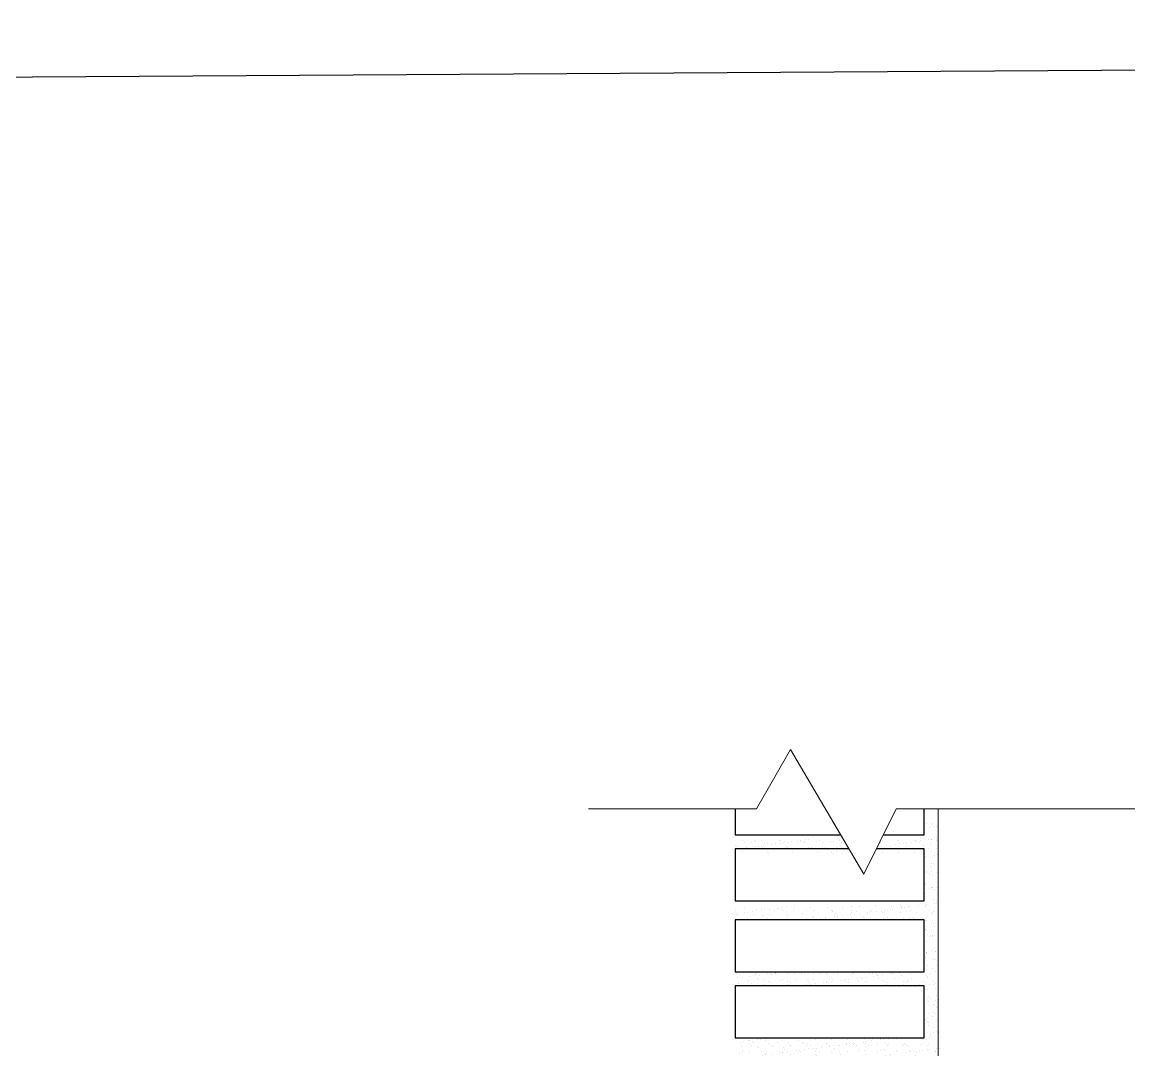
# Model space of a CAD drawing. Header units: millimetres. Extents: x 167 to 343, y -139 to 78.
# Drawn here: x 263.71 to 264.881, y -72.533 to -71.44 of the extents above; entities that cross this region are included whole.
import ezdxf

# ---------------------------------------------------------------- set-up
doc = ezdxf.new("R2010")
doc.units = ezdxf.units.MM
doc.header["$LTSCALE"] = 0.1
doc.header["$MEASUREMENT"] = 0
doc.layers.add('00-COTAS', color=1, linetype='Continuous', lineweight=9)
doc.layers.add('AUXILIAR', color=1, linetype='Continuous')
doc.layers.add('hach', color=1, linetype='Continuous')

msp = doc.modelspace()

# ---------------------------------------------------------------- linework, layer by layer
at = {"color": 1}
for p, q in [((264.4644, -72.2717), (264.4644, -72.2989)), ((264.6644, -72.2989), (264.6644, -72.2717)), ((264.4644, -72.2989), (264.576, -72.2989)), ((264.6213, -72.2989), (264.6644, -72.2989)), ((264.6644, -72.4439), (264.6644, -72.4054))]:
    msp.add_line(p, q, dxfattribs=at)
msp.add_lwpolyline([(259.761, -71.522), (272.997, -71.4395), (272.997, -75.4256), (259.761, -75.5081)], close=True)
for points in [[(264.5848, -72.3139), (264.4644, -72.3139), (264.4644, -72.3689), (264.6644, -72.3689)], [(264.6644, -72.3689), (264.6644, -72.3139), (264.6139, -72.3139)], [(264.6644, -72.4439), (264.6644, -72.3889), (264.4644, -72.3889), (264.4644, -72.4439), (264.6644, -72.4439)], [(264.4644, -72.4054), (264.4644, -72.4439), (264.6644, -72.4439)], [(264.6644, -72.5139), (264.6644, -72.4589), (264.4644, -72.4589), (264.4644, -72.5139), (264.6644, -72.5139)]]:
    msp.add_lwpolyline(points, dxfattribs=at)
at = {"layer": '00-COTAS'}
msp.add_line((264.6793, -72.5328), (264.6793, -72.2717), dxfattribs=at)
at = {"layer": 'AUXILIAR', "color": 6, "lineweight": 18}
msp.add_lwpolyline([(264.3093, -72.2717), (264.4869, -72.2717), (264.523, -72.2088), (264.6006, -72.3408), (264.6347, -72.2717), (264.925, -72.2717)], dxfattribs=at)
at = {"layer": 'hach', "linetype": 'Continuous'}
for p, q in [((264.6793, -72.2854), (264.6793, -72.2854)), ((264.6664, -72.2876), (264.6664, -72.2876)), ((264.6714, -72.2915), (264.6714, -72.2915)), ((264.6717, -72.2885), (264.6717, -72.2885)), ((264.6718, -72.2869), (264.6718, -72.2869)), ((264.6745, -72.2903), (264.6745, -72.2903)), ((264.6775, -72.2898), (264.6775, -72.2898)), ((264.4718, -72.3054), (264.4718, -72.3054)), ((264.4746, -72.3072), (264.4746, -72.3072)), ((264.4814, -72.3071), (264.4814, -72.3071)), ((264.485, -72.305), (264.485, -72.305)), ((264.4862, -72.3061), (264.4862, -72.3061)), ((264.4924, -72.3054), (264.4924, -72.3054)), ((264.4951, -72.3071), (264.4951, -72.3071)), ((264.4983, -72.3072), (264.4983, -72.3072)), ((264.5068, -72.3087), (264.5068, -72.3087)), ((264.5118, -72.3055), (264.5118, -72.3055)), ((264.5121, -72.308), (264.5121, -72.308)), ((264.5129, -72.3053), (264.5129, -72.3053)), ((264.5157, -72.3071), (264.5157, -72.3071)), ((264.5161, -72.3065), (264.5161, -72.3065)), ((264.5211, -72.3068), (264.5211, -72.3068)), ((264.5245, -72.3063), (264.5245, -72.3063)), ((264.5299, -72.3056), (264.5299, -72.3056)), ((264.5333, -72.3063), (264.5333, -72.3063)), ((264.5334, -72.3053), (264.5334, -72.3053)), ((264.5362, -72.3071), (264.5362, -72.3071)), ((264.5381, -72.3058), (264.5381, -72.3058)), ((264.5388, -72.3044), (264.5388, -72.3044)), ((264.5393, -72.3069), (264.5393, -72.3069)), ((264.5422, -72.304), (264.5422, -72.304)), ((264.5502, -72.3064), (264.5502, -72.3064)), ((264.5539, -72.3053), (264.5539, -72.3053)), ((264.5567, -72.307), (264.5567, -72.307)), ((264.5649, -72.3063), (264.5649, -72.3063)), ((264.568, -72.3057), (264.568, -72.3057)), ((264.5744, -72.3052), (264.5744, -72.3052)), ((264.5772, -72.307), (264.5772, -72.307)), ((264.6183, -72.3069), (264.6183, -72.3069)), ((264.6199, -72.305), (264.6199, -72.305)), ((264.6336, -72.309), (264.6336, -72.309)), ((264.636, -72.3051), (264.636, -72.3051)), ((264.637, -72.3086), (264.637, -72.3086)), ((264.6372, -72.3047), (264.6372, -72.3047)), ((264.6388, -72.3069), (264.6388, -72.3069)), ((264.6424, -72.3079), (264.6424, -72.3079)), ((264.6444, -72.3074), (264.6444, -72.3074)), ((264.6456, -72.3085), (264.6456, -72.3085)), ((264.6513, -72.3067), (264.6513, -72.3067)), ((264.654, -72.3048), (264.654, -72.3048)), ((264.6548, -72.3062), (264.6548, -72.3062)), ((264.6565, -72.3051), (264.6565, -72.3051)), ((264.6593, -72.3068), (264.6593, -72.3068)), ((264.6601, -72.3055), (264.6601, -72.3055)), ((264.6654, -72.3027), (264.6654, -72.3027)), ((264.6691, -72.3044), (264.6691, -72.3044)), ((264.6712, -72.308), (264.6712, -72.308)), ((264.6718, -72.3042), (264.6718, -72.3042)), ((264.6725, -72.3039), (264.6725, -72.3039)), ((264.6771, -72.305), (264.6771, -72.305)), ((264.6779, -72.3032), (264.6779, -72.3032)), ((264.4652, -72.3107), (264.4652, -72.3107)), ((264.4664, -72.3119), (264.4664, -72.3119)), ((264.4679, -72.3138), (264.4679, -72.3138)), ((264.4713, -72.3133), (264.4713, -72.3133)), ((264.4721, -72.3171), (264.4721, -72.3171)), ((264.4725, -72.3139), (264.4725, -72.3139)), ((264.4766, -72.3126), (264.4766, -72.3126)), ((264.4846, -72.3136), (264.4846, -72.3136)), ((264.4856, -72.3114), (264.4856, -72.3114)), ((264.489, -72.311), (264.489, -72.311)), ((264.4903, -72.3133), (264.4903, -72.3133)), ((264.492, -72.3113), (264.492, -72.3113)), ((264.4944, -72.3103), (264.4944, -72.3103)), ((264.4985, -72.3173), (264.4985, -72.3173)), ((264.4997, -72.3184), (264.4997, -72.3184)), ((264.5033, -72.3091), (264.5033, -72.3091)), ((264.5051, -72.3135), (264.5051, -72.3135)), ((264.5076, -72.313), (264.5076, -72.313)), ((264.5183, -72.3116), (264.5183, -72.3116)), ((264.5195, -72.3127), (264.5195, -72.3127)), ((264.5244, -72.3131), (264.5244, -72.3131)), ((264.5253, -72.3179), (264.5253, -72.3179)), ((264.5257, -72.3135), (264.5257, -72.3135)), ((264.5422, -72.3125), (264.5422, -72.3125)), ((264.5451, -72.3121), (264.5451, -72.3121)), ((264.5462, -72.3134), (264.5462, -72.3134)), ((264.5516, -72.3181), (264.5516, -72.3181)), ((264.5595, -72.3123), (264.5595, -72.3123)), ((264.5626, -72.3184), (264.5626, -72.3184)), ((264.5661, -72.3179), (264.5661, -72.3179)), ((264.5667, -72.3134), (264.5667, -72.3134)), ((264.5684, -72.3184), (264.5684, -72.3184)), ((264.5714, -72.3172), (264.5714, -72.3172)), ((264.5715, -72.3124), (264.5715, -72.3124)), ((264.5727, -72.3135), (264.5727, -72.3135)), ((264.5764, -72.3123), (264.5764, -72.3123)), ((264.5784, -72.3187), (264.5784, -72.3187)), ((264.5804, -72.316), (264.5804, -72.316)), ((264.5838, -72.3156), (264.5838, -72.3156)), ((264.6159, -72.3114), (264.6159, -72.3114)), ((264.6193, -72.3109), (264.6193, -72.3109)), ((264.6203, -72.3177), (264.6203, -72.3177)), ((264.6246, -72.3102), (264.6246, -72.3102)), ((264.6246, -72.3132), (264.6246, -72.3132)), ((264.6258, -72.3143), (264.6258, -72.3143)), ((264.6283, -72.3116), (264.6283, -72.3116)), ((264.6283, -72.3133), (264.6283, -72.3133)), ((264.6376, -72.3174), (264.6376, -72.3174)), ((264.6461, -72.3109), (264.6461, -72.3109)), ((264.6488, -72.3133), (264.6488, -72.3133)), ((264.6513, -72.3138), (264.6513, -72.3138)), ((264.6544, -72.3175), (264.6544, -72.3175)), ((264.6633, -72.3107), (264.6633, -72.3107)), ((264.6693, -72.3132), (264.6693, -72.3132)), ((264.6722, -72.3169), (264.6722, -72.3169)), ((264.6751, -72.3206), (264.6751, -72.3206)), ((264.6777, -72.314), (264.6777, -72.314)), ((264.6786, -72.3202), (264.6786, -72.3202)), ((264.6789, -72.3151), (264.6789, -72.3151)), ((264.6646, -72.3233), (264.6646, -72.3233)), ((264.6648, -72.3261), (264.6648, -72.3261)), ((264.6662, -72.3218), (264.6662, -72.3218)), ((264.6714, -72.3321), (264.6714, -72.3321)), ((264.6726, -72.3296), (264.6726, -72.3296)), ((264.6746, -72.3297), (264.6746, -72.3297)), ((264.6669, -72.3388), (264.6669, -72.3388)), ((264.6672, -72.3381), (264.6672, -72.3381)), ((264.67, -72.3399), (264.67, -72.3399)), ((264.6723, -72.3381), (264.6723, -72.3381)), ((264.6726, -72.3333), (264.6726, -72.3333)), ((264.6731, -72.3423), (264.6731, -72.3423)), ((264.6784, -72.3385), (264.6784, -72.3385)), ((264.6646, -72.3488), (264.6646, -72.3488)), ((264.6651, -72.3503), (264.6651, -72.3503)), ((264.6663, -72.3514), (264.6663, -72.3514)), ((264.6696, -72.3555), (264.6696, -72.3555)), ((264.6725, -72.3546), (264.6725, -72.3546)), ((264.673, -72.355), (264.673, -72.355)), ((264.6735, -72.355), (264.6735, -72.355)), ((264.6783, -72.3543), (264.6783, -72.3543)), ((264.6648, -72.3628), (264.6648, -72.3628)), ((264.665, -72.3615), (264.665, -72.3615)), ((264.6721, -72.3567), (264.6721, -72.3567)), ((264.6753, -72.3564), (264.6753, -72.3564)), ((264.6786, -72.3627), (264.6786, -72.3627)), ((264.4746, -72.3774), (264.4746, -72.3774)), ((264.4865, -72.3782), (264.4865, -72.3782)), ((264.4922, -72.3788), (264.4922, -72.3788)), ((264.4924, -72.3768), (264.4924, -72.3768)), ((264.4956, -72.3784), (264.4956, -72.3784)), ((264.501, -72.3777), (264.501, -72.3777)), ((264.5097, -72.3765), (264.5097, -72.3765)), ((264.5099, -72.3765), (264.5099, -72.3765)), ((264.5129, -72.3784), (264.5129, -72.3784)), ((264.5133, -72.376), (264.5133, -72.376)), ((264.5187, -72.3753), (264.5187, -72.3753)), ((264.5265, -72.3766), (264.5265, -72.3766)), ((264.5276, -72.3742), (264.5276, -72.3742)), ((264.5397, -72.379), (264.5397, -72.379)), ((264.5443, -72.376), (264.5443, -72.376)), ((264.5616, -72.3758), (264.5616, -72.3758)), ((264.566, -72.3792), (264.566, -72.3792)), ((264.5784, -72.3758), (264.5784, -72.3758)), ((264.5871, -72.3746), (264.5871, -72.3746)), ((264.5962, -72.3752), (264.5962, -72.3752)), ((264.6126, -72.374), (264.6126, -72.374)), ((264.6135, -72.375), (264.6135, -72.375)), ((264.6224, -72.3788), (264.6224, -72.3788)), ((264.6258, -72.3783), (264.6258, -72.3783)), ((264.6303, -72.3751), (264.6303, -72.3751)), ((264.6312, -72.3776), (264.6312, -72.3776)), ((264.639, -72.3742), (264.639, -72.3742)), ((264.6402, -72.3754), (264.6402, -72.3754)), ((264.6402, -72.3764), (264.6402, -72.3764)), ((264.6436, -72.376), (264.6436, -72.376)), ((264.6481, -72.3744), (264.6481, -72.3744)), ((264.6489, -72.3753), (264.6489, -72.3753)), ((264.6496, -72.3793), (264.6496, -72.3793)), ((264.6579, -72.3741), (264.6579, -72.3741)), ((264.6654, -72.3742), (264.6654, -72.3742)), ((264.6657, -72.3748), (264.6657, -72.3748)), ((264.6667, -72.3729), (264.6667, -72.3729)), ((264.6701, -72.3793), (264.6701, -72.3793)), ((264.6739, -72.3677), (264.6739, -72.3677)), ((264.6756, -72.3717), (264.6756, -72.3717)), ((264.6778, -72.3711), (264.6778, -72.3711)), ((264.6791, -72.3713), (264.6791, -72.3713)), ((264.4649, -72.3796), (264.4649, -72.3796)), ((264.4655, -72.3824), (264.4655, -72.3824)), ((264.4667, -72.3835), (264.4667, -72.3835)), ((264.4667, -72.384), (264.4667, -72.384)), ((264.4744, -72.3812), (264.4744, -72.3812)), ((264.4779, -72.3807), (264.4779, -72.3807)), ((264.4779, -72.388), (264.4779, -72.388)), ((264.4832, -72.38), (264.4832, -72.38)), ((264.4839, -72.3833), (264.4839, -72.3833)), ((264.4854, -72.3796), (264.4854, -72.3796)), ((264.4931, -72.3842), (264.4931, -72.3842)), ((264.4943, -72.3853), (264.4943, -72.3853)), ((264.4984, -72.3879), (264.4984, -72.3879)), ((264.5008, -72.3834), (264.5008, -72.3834)), ((264.5059, -72.3796), (264.5059, -72.3796)), ((264.5141, -72.3795), (264.5141, -72.3795)), ((264.5186, -72.3827), (264.5186, -72.3827)), ((264.519, -72.3879), (264.519, -72.3879)), ((264.5199, -72.3848), (264.5199, -72.3848)), ((264.5264, -72.3795), (264.5264, -72.3795)), ((264.5358, -72.3825), (264.5358, -72.3825)), ((264.5395, -72.3878), (264.5395, -72.3878)), ((264.5447, -72.3887), (264.5447, -72.3887)), ((264.5462, -72.385), (264.5462, -72.385)), ((264.547, -72.3795), (264.547, -72.3795)), ((264.5475, -72.3861), (264.5475, -72.3861)), ((264.5515, -72.3881), (264.5515, -72.3881)), ((264.5527, -72.3826), (264.5527, -72.3826)), ((264.5549, -72.3876), (264.5549, -72.3876)), ((264.56, -72.3878), (264.56, -72.3878)), ((264.5602, -72.3869), (264.5602, -72.3869)), ((264.562, -72.3885), (264.562, -72.3885)), ((264.5673, -72.3803), (264.5673, -72.3803)), ((264.5675, -72.3795), (264.5675, -72.3795)), ((264.5692, -72.3858), (264.5692, -72.3858)), ((264.5705, -72.3819), (264.5705, -72.3819)), ((264.5726, -72.3853), (264.5726, -72.3853)), ((264.573, -72.3856), (264.573, -72.3856)), ((264.578, -72.3846), (264.578, -72.3846)), ((264.5788, -72.3885), (264.5788, -72.3885)), ((264.5805, -72.3878), (264.5805, -72.3878)), ((264.5869, -72.3834), (264.5869, -72.3834)), ((264.5877, -72.3817), (264.5877, -72.3817)), ((264.588, -72.3794), (264.588, -72.3794)), ((264.5904, -72.383), (264.5904, -72.383)), ((264.5928, -72.3798), (264.5928, -72.3798)), ((264.5957, -72.3823), (264.5957, -72.3823)), ((264.5966, -72.3879), (264.5966, -72.3879)), ((264.5994, -72.3858), (264.5994, -72.3858)), ((264.6006, -72.3869), (264.6006, -72.3869)), ((264.6011, -72.3877), (264.6011, -72.3877)), ((264.6046, -72.3818), (264.6046, -72.3818)), ((264.6047, -72.3811), (264.6047, -72.3811)), ((264.6081, -72.3806), (264.6081, -72.3806)), ((264.6085, -72.3794), (264.6085, -72.3794)), ((264.6135, -72.3799), (264.6135, -72.3799)), ((264.6139, -72.3877), (264.6139, -72.3877)), ((264.6192, -72.38), (264.6192, -72.38)), ((264.6204, -72.3811), (264.6204, -72.3811)), ((264.6216, -72.3877), (264.6216, -72.3877)), ((264.6224, -72.3812), (264.6224, -72.3812)), ((264.6261, -72.3864), (264.6261, -72.3864)), ((264.629, -72.3793), (264.629, -72.3793)), ((264.6308, -72.3878), (264.6308, -72.3878)), ((264.6396, -72.3809), (264.6396, -72.3809)), ((264.6421, -72.3877), (264.6421, -72.3877)), ((264.6459, -72.3806), (264.6459, -72.3806)), ((264.6486, -72.3871), (264.6486, -72.3871)), ((264.6525, -72.3866), (264.6525, -72.3866)), ((264.6537, -72.3877), (264.6537, -72.3877)), ((264.6565, -72.381), (264.6565, -72.381)), ((264.6626, -72.3876), (264.6626, -72.3876)), ((264.6654, -72.3894), (264.6654, -72.3894)), ((264.6658, -72.3869), (264.6658, -72.3869)), ((264.6674, -72.3899), (264.6674, -72.3899)), ((264.6723, -72.3808), (264.6723, -72.3808)), ((264.6728, -72.3892), (264.6728, -72.3892)), ((264.6735, -72.382), (264.6735, -72.382)), ((264.6743, -72.3804), (264.6743, -72.3804)), ((264.6793, -72.3872), (264.6793, -72.3872)), ((264.666, -72.399), (264.666, -72.399)), ((264.6662, -72.3996), (264.6662, -72.3996)), ((264.6672, -72.4001), (264.6672, -72.4001)), ((264.6747, -72.3931), (264.6747, -72.3931)), ((264.6754, -72.3958), (264.6754, -72.3958)), ((264.6666, -72.4123), (264.6666, -72.4123)), ((264.668, -72.4041), (264.668, -72.4041)), ((264.67, -72.4066), (264.67, -72.4066)), ((264.6707, -72.4059), (264.6707, -72.4059)), ((264.673, -72.4054), (264.673, -72.4054)), ((264.6735, -72.4062), (264.6735, -72.4062)), ((264.6751, -72.4058), (264.6751, -72.4058)), ((264.6788, -72.4055), (264.6788, -72.4055)), ((264.6666, -72.4235), (264.6666, -72.4235)), ((264.6671, -72.425), (264.6671, -72.425)), ((264.6672, -72.424), (264.6672, -72.424)), ((264.6733, -72.4206), (264.6733, -72.4206)), ((264.6755, -72.4185), (264.6755, -72.4185)), ((264.6761, -72.4224), (264.6761, -72.4224)), ((264.6761, -72.4229), (264.6761, -72.4229)), ((264.6655, -72.4288), (264.6655, -72.4288)), ((264.6675, -72.4377), (264.6675, -72.4377)), ((264.6732, -72.4295), (264.6732, -72.4295)), ((264.6744, -72.4307), (264.6744, -72.4307)), ((264.676, -72.4312), (264.676, -72.4312)), ((264.6786, -72.4371), (264.6786, -72.4371)), ((264.4656, -72.4457), (264.4656, -72.4457)), ((264.4687, -72.447), (264.4687, -72.447)), ((264.481, -72.4486), (264.481, -72.4486)), ((264.4811, -72.445), (264.4811, -72.445)), ((264.4844, -72.4481), (264.4844, -72.4481)), ((264.486, -72.4468), (264.486, -72.4468)), ((264.4862, -72.4457), (264.4862, -72.4457)), ((264.4898, -72.4474), (264.4898, -72.4474)), ((264.4987, -72.4462), (264.4987, -72.4462)), ((264.5022, -72.4458), (264.5022, -72.4458)), ((264.5029, -72.4469), (264.5029, -72.4469)), ((264.5067, -72.4456), (264.5067, -72.4456)), ((264.5075, -72.4451), (264.5075, -72.4451)), ((264.5075, -72.4453), (264.5075, -72.4453)), ((264.5087, -72.4464), (264.5087, -72.4464)), ((264.5207, -72.4462), (264.5207, -72.4462)), ((264.5272, -72.4456), (264.5272, -72.4456)), ((264.5343, -72.4459), (264.5343, -72.4459)), ((264.5379, -72.446), (264.5379, -72.446)), ((264.5477, -72.4455), (264.5477, -72.4455)), ((264.5548, -72.4461), (264.5548, -72.4461)), ((264.5606, -72.4461), (264.5606, -72.4461)), ((264.5619, -72.4472), (264.5619, -72.4472)), ((264.5682, -72.4455), (264.5682, -72.4455)), ((264.5726, -72.4454), (264.5726, -72.4454)), ((264.5874, -72.4467), (264.5874, -72.4467)), ((264.5888, -72.4455), (264.5888, -72.4455)), ((264.5898, -72.4452), (264.5898, -72.4452)), ((264.6067, -72.4453), (264.6067, -72.4453)), ((264.6093, -72.4454), (264.6093, -72.4454)), ((264.6112, -72.4485), (264.6112, -72.4485)), ((264.6138, -72.4469), (264.6138, -72.4469)), ((264.6147, -72.448), (264.6147, -72.448)), ((264.615, -72.448), (264.615, -72.448)), ((264.62, -72.4473), (264.62, -72.4473)), ((264.6245, -72.4447), (264.6245, -72.4447)), ((264.629, -72.4461), (264.629, -72.4461)), ((264.6298, -72.4454), (264.6298, -72.4454)), ((264.6324, -72.4457), (264.6324, -72.4457)), ((264.6378, -72.445), (264.6378, -72.445)), ((264.6405, -72.4475), (264.6405, -72.4475)), ((264.6417, -72.4444), (264.6417, -72.4444)), ((264.6503, -72.4454), (264.6503, -72.4454)), ((264.6586, -72.4445), (264.6586, -72.4445)), ((264.6645, -72.4415), (264.6645, -72.4415)), ((264.6669, -72.4477), (264.6669, -72.4477)), ((264.6679, -72.441), (264.6679, -72.441)), ((264.6681, -72.4488), (264.6681, -72.4488)), ((264.6709, -72.4453), (264.6709, -72.4453)), ((264.6732, -72.4403), (264.6732, -72.4403)), ((264.6764, -72.4439), (264.6764, -72.4439)), ((264.4667, -72.4504), (264.4667, -72.4504)), ((264.4679, -72.4568), (264.4679, -72.4568)), ((264.4691, -72.458), (264.4691, -72.458)), ((264.472, -72.4497), (264.472, -72.4497)), ((264.4771, -72.4536), (264.4771, -72.4536)), ((264.4787, -72.454), (264.4787, -72.454)), ((264.4815, -72.4558), (264.4815, -72.4558)), ((264.4877, -72.4511), (264.4877, -72.4511)), ((264.4889, -72.4522), (264.4889, -72.4522)), ((264.4947, -72.4574), (264.4947, -72.4574)), ((264.4949, -72.453), (264.4949, -72.453)), ((264.4992, -72.454), (264.4992, -72.454)), ((264.502, -72.4557), (264.502, -72.4557)), ((264.5122, -72.4527), (264.5122, -72.4527)), ((264.5145, -72.4516), (264.5145, -72.4516)), ((264.5197, -72.4539), (264.5197, -72.4539)), ((264.521, -72.4577), (264.521, -72.4577)), ((264.5211, -72.4589), (264.5211, -72.4589)), ((264.5222, -72.4588), (264.5222, -72.4588)), ((264.5225, -72.4557), (264.5225, -72.4557)), ((264.529, -72.4528), (264.529, -72.4528)), ((264.5383, -72.4587), (264.5383, -72.4587)), ((264.5403, -72.4539), (264.5403, -72.4539)), ((264.5403, -72.4578), (264.5403, -72.4578)), ((264.5408, -72.4519), (264.5408, -72.4519)), ((264.542, -72.453), (264.542, -72.453)), ((264.543, -72.4557), (264.543, -72.4557)), ((264.5437, -72.4574), (264.5437, -72.4574)), ((264.5468, -72.4522), (264.5468, -72.4522)), ((264.5478, -72.4582), (264.5478, -72.4582)), ((264.5491, -72.4567), (264.5491, -72.4567)), ((264.5552, -72.4588), (264.5552, -72.4588)), ((264.558, -72.4555), (264.558, -72.4555)), ((264.5608, -72.4539), (264.5608, -72.4539)), ((264.5615, -72.455), (264.5615, -72.455)), ((264.5636, -72.4556), (264.5636, -72.4556)), ((264.5641, -72.452), (264.5641, -72.452)), ((264.5668, -72.4543), (264.5668, -72.4543)), ((264.5676, -72.4525), (264.5676, -72.4525)), ((264.573, -72.4581), (264.573, -72.4581)), ((264.5742, -72.4585), (264.5742, -72.4585)), ((264.5758, -72.4531), (264.5758, -72.4531)), ((264.5792, -72.4527), (264.5792, -72.4527)), ((264.5809, -72.452), (264.5809, -72.452)), ((264.5813, -72.4538), (264.5813, -72.4538)), ((264.5841, -72.4556), (264.5841, -72.4556)), ((264.5846, -72.452), (264.5846, -72.452)), ((264.5902, -72.4579), (264.5902, -72.4579)), ((264.5935, -72.4508), (264.5935, -72.4508)), ((264.594, -72.4527), (264.594, -72.4527)), ((264.5952, -72.4538), (264.5952, -72.4538)), ((264.5969, -72.4504), (264.5969, -72.4504)), ((264.5987, -72.4514), (264.5987, -72.4514)), ((264.6018, -72.4538), (264.6018, -72.4538)), ((264.6023, -72.4497), (264.6023, -72.4497)), ((264.6046, -72.4556), (264.6046, -72.4556)), ((264.6071, -72.458), (264.6071, -72.458)), ((264.616, -72.4512), (264.616, -72.4512)), ((264.6207, -72.4533), (264.6207, -72.4533)), ((264.6224, -72.4537), (264.6224, -72.4537)), ((264.6249, -72.4573), (264.6249, -72.4573)), ((264.6251, -72.4555), (264.6251, -72.4555)), ((264.6328, -72.4513), (264.6328, -72.4513)), ((264.6421, -72.4571), (264.6421, -72.4571)), ((264.6429, -72.4537), (264.6429, -72.4537)), ((264.6457, -72.4555), (264.6457, -72.4555)), ((264.6471, -72.4535), (264.6471, -72.4535)), ((264.6483, -72.4546), (264.6483, -72.4546)), ((264.6506, -72.4506), (264.6506, -72.4506)), ((264.659, -72.4572), (264.659, -72.4572)), ((264.6616, -72.4589), (264.6616, -72.4589)), ((264.6634, -72.4537), (264.6634, -72.4537)), ((264.6662, -72.4554), (264.6662, -72.4554)), ((264.6679, -72.4504), (264.6679, -72.4504)), ((264.6705, -72.4577), (264.6705, -72.4577)), ((264.6739, -72.4541), (264.6739, -72.4541)), ((264.674, -72.4573), (264.674, -72.4573)), ((264.6768, -72.4566), (264.6768, -72.4566)), ((264.6793, -72.4566), (264.6793, -72.4566)), ((264.6804, -72.4601), (264.6804, -72.4601)), ((264.6676, -72.4722), (264.6676, -72.4722)), ((264.6683, -72.4631), (264.6683, -72.4631)), ((264.6687, -72.4702), (264.6687, -72.4702)), ((264.6715, -72.4719), (264.6715, -72.4719)), ((264.6762, -72.4618), (264.6762, -72.4618)), ((264.6772, -72.4693), (264.6772, -72.4693)), ((264.6677, -72.4752), (264.6677, -72.4752)), ((264.6687, -72.4758), (264.6687, -72.4758)), ((264.6741, -72.4782), (264.6741, -72.4782)), ((264.6753, -72.4794), (264.6753, -72.4794)), ((264.6766, -72.474), (264.6766, -72.474)), ((264.6776, -72.482), (264.6776, -72.482)), ((264.68, -72.4735), (264.68, -72.4735)), ((264.6649, -72.4926), (264.6649, -72.4926)), ((264.6663, -72.4949), (264.6663, -72.4949)), ((264.6678, -72.4964), (264.6678, -72.4964)), ((264.6684, -72.4921), (264.6684, -72.4921)), ((264.6691, -72.4885), (264.6691, -72.4885)), ((264.6737, -72.4914), (264.6737, -72.4914)), ((264.674, -72.4867), (264.674, -72.4867)), ((264.6768, -72.4884), (264.6768, -72.4884)), ((264.678, -72.4947), (264.678, -72.4947)), ((264.669, -72.4975), (264.669, -72.4975)), ((264.6695, -72.5012), (264.6695, -72.5012)), ((264.6748, -72.5028), (264.6748, -72.5028)), ((264.6785, -72.5074), (264.6785, -72.5074)), ((264.6794, -72.5032), (264.6794, -72.5032)), ((264.6798, -72.5077), (264.6798, -72.5077)), ((264.4698, -72.5183), (264.4698, -72.5183)), ((264.4732, -72.5178), (264.4732, -72.5178)), ((264.4786, -72.5171), (264.4786, -72.5171)), ((264.4792, -72.5171), (264.4792, -72.5171)), ((264.4823, -72.5179), (264.4823, -72.5179)), ((264.4835, -72.519), (264.4835, -72.519)), ((264.4876, -72.5159), (264.4876, -72.5159)), ((264.491, -72.5155), (264.491, -72.5155)), ((264.4963, -72.5148), (264.4963, -72.5148)), ((264.497, -72.5164), (264.497, -72.5164)), ((264.5091, -72.5185), (264.5091, -72.5185)), ((264.5142, -72.5162), (264.5142, -72.5162)), ((264.5311, -72.5163), (264.5311, -72.5163)), ((264.5354, -72.5187), (264.5354, -72.5187)), ((264.5366, -72.5198), (264.5366, -72.5198)), ((264.5489, -72.5157), (264.5489, -72.5157)), ((264.5565, -72.5141), (264.5565, -72.5141)), ((264.5622, -72.5193), (264.5622, -72.5193)), ((264.5661, -72.5154), (264.5661, -72.5154)), ((264.583, -72.5155), (264.583, -72.5155)), ((264.5886, -72.5195), (264.5886, -72.5195)), ((264.5911, -72.5194), (264.5911, -72.5194)), ((264.6001, -72.5182), (264.6001, -72.5182)), ((264.6008, -72.5149), (264.6008, -72.5149)), ((264.6026, -72.5198), (264.6026, -72.5198)), ((264.6035, -72.5177), (264.6035, -72.5177)), ((264.6089, -72.517), (264.6089, -72.517)), ((264.6096, -72.5149), (264.6096, -72.5149)), ((264.6178, -72.5159), (264.6178, -72.5159)), ((264.6181, -72.5147), (264.6181, -72.5147)), ((264.6212, -72.5154), (264.6212, -72.5154)), ((264.6231, -72.5198), (264.6231, -72.5198)), ((264.6266, -72.5147), (264.6266, -72.5147)), ((264.6349, -72.5147), (264.6349, -72.5147)), ((264.6351, -72.5143), (264.6351, -72.5143)), ((264.6436, -72.5198), (264.6436, -72.5198)), ((264.6527, -72.5141), (264.6527, -72.5141)), ((264.6615, -72.5146), (264.6615, -72.5146)), ((264.6627, -72.5157), (264.6627, -72.5157)), ((264.6642, -72.5197), (264.6642, -72.5197)), ((264.67, -72.5139), (264.67, -72.5139)), ((264.671, -72.5089), (264.671, -72.5089)), ((264.6716, -72.5114), (264.6716, -72.5114)), ((264.6745, -72.5084), (264.6745, -72.5084)), ((264.4694, -72.5301), (264.4694, -72.5301)), ((264.4712, -72.5232), (264.4712, -72.5232)), ((264.4717, -72.5282), (264.4717, -72.5282)), ((264.4795, -72.5201), (264.4795, -72.5201)), ((264.4796, -72.5298), (264.4796, -72.5298)), ((264.4822, -72.5218), (264.4822, -72.5218)), ((264.4885, -72.523), (264.4885, -72.523)), ((264.4892, -72.5243), (264.4892, -72.5243)), ((264.4922, -72.5282), (264.4922, -72.5282)), ((264.4958, -72.5303), (264.4958, -72.5303)), ((264.497, -72.5314), (264.497, -72.5314)), ((264.4974, -72.5291), (264.4974, -72.5291)), ((264.5, -72.52), (264.5, -72.52)), ((264.5024, -72.5311), (264.5024, -72.5311)), ((264.5028, -72.5218), (264.5028, -72.5218)), ((264.5053, -72.523), (264.5053, -72.523)), ((264.5114, -72.5299), (264.5114, -72.5299)), ((264.5128, -72.5282), (264.5128, -72.5282)), ((264.5146, -72.5289), (264.5146, -72.5289)), ((264.5148, -72.5294), (264.5148, -72.5294)), ((264.5156, -72.5245), (264.5156, -72.5245)), ((264.5168, -72.5256), (264.5168, -72.5256)), ((264.5202, -72.5287), (264.5202, -72.5287)), ((264.5205, -72.52), (264.5205, -72.52)), ((264.5226, -72.5309), (264.5226, -72.5309)), ((264.5231, -72.5224), (264.5231, -72.5224)), ((264.5233, -72.5218), (264.5233, -72.5218)), ((264.5291, -72.5275), (264.5291, -72.5275)), ((264.5315, -72.529), (264.5315, -72.529)), ((264.5325, -72.5271), (264.5325, -72.5271)), ((264.5333, -72.5281), (264.5333, -72.5281)), ((264.5379, -72.5264), (264.5379, -72.5264)), ((264.5404, -72.5222), (264.5404, -72.5222)), ((264.541, -72.5199), (264.541, -72.5199)), ((264.5424, -72.5251), (264.5424, -72.5251)), ((264.5438, -72.5217), (264.5438, -72.5217)), ((264.5468, -72.5252), (264.5468, -72.5252)), ((264.5489, -72.5311), (264.5489, -72.5311)), ((264.5493, -72.5284), (264.5493, -72.5284)), ((264.5503, -72.5248), (264.5503, -72.5248)), ((264.5538, -72.5281), (264.5538, -72.5281)), ((264.5556, -72.524), (264.5556, -72.524)), ((264.5573, -72.5223), (264.5573, -72.5223)), ((264.5615, -72.5199), (264.5615, -72.5199)), ((264.5643, -72.5217), (264.5643, -72.5217)), ((264.5646, -72.5229), (264.5646, -72.5229)), ((264.5666, -72.5281), (264.5666, -72.5281)), ((264.568, -72.5224), (264.568, -72.5224)), ((264.5687, -72.5253), (264.5687, -72.5253)), ((264.57, -72.5264), (264.57, -72.5264)), ((264.5734, -72.5217), (264.5734, -72.5217)), ((264.5743, -72.5281), (264.5743, -72.5281)), ((264.5751, -72.5216), (264.5751, -72.5216)), ((264.5821, -72.5199), (264.5821, -72.5199)), ((264.5823, -72.5205), (264.5823, -72.5205)), ((264.5834, -72.5282), (264.5834, -72.5282)), ((264.5849, -72.5216), (264.5849, -72.5216)), ((264.5858, -72.5201), (264.5858, -72.5201)), ((264.5898, -72.5207), (264.5898, -72.5207)), ((264.5923, -72.5214), (264.5923, -72.5214)), ((264.5949, -72.528), (264.5949, -72.528)), ((264.5955, -72.5259), (264.5955, -72.5259)), ((264.6012, -72.5276), (264.6012, -72.5276)), ((264.6054, -72.5216), (264.6054, -72.5216)), ((264.6092, -72.5215), (264.6092, -72.5215)), ((264.6153, -72.5201), (264.6153, -72.5201)), ((264.6154, -72.528), (264.6154, -72.528)), ((264.6185, -72.5274), (264.6185, -72.5274)), ((264.6219, -72.5261), (264.6219, -72.5261)), ((264.6231, -72.5272), (264.6231, -72.5272)), ((264.6259, -72.5216), (264.6259, -72.5216)), ((264.627, -72.5208), (264.627, -72.5208)), ((264.6327, -72.531), (264.6327, -72.531)), ((264.6353, -72.5274), (264.6353, -72.5274)), ((264.6359, -72.5279), (264.6359, -72.5279)), ((264.6416, -72.5298), (264.6416, -72.5298)), ((264.6417, -72.5203), (264.6417, -72.5203)), ((264.6429, -72.5215), (264.6429, -72.5215)), ((264.6442, -72.5206), (264.6442, -72.5206)), ((264.6451, -72.5293), (264.6451, -72.5293)), ((264.6464, -72.5215), (264.6464, -72.5215)), ((264.6486, -72.5267), (264.6486, -72.5267)), ((264.6504, -72.5286), (264.6504, -72.5286)), ((264.6531, -72.5268), (264.6531, -72.5268)), ((264.6564, -72.5279), (264.6564, -72.5279)), ((264.6594, -72.5275), (264.6594, -72.5275)), ((264.6611, -72.5207), (264.6611, -72.5207)), ((264.6628, -72.527), (264.6628, -72.527)), ((264.6669, -72.5215), (264.6669, -72.5215)), ((264.6682, -72.5263), (264.6682, -72.5263)), ((264.6685, -72.5209), (264.6685, -72.5209)), ((264.6704, -72.5266), (264.6704, -72.5266)), ((264.675, -72.5269), (264.675, -72.5269)), ((264.6762, -72.5281), (264.6762, -72.5281)), ((264.6769, -72.5279), (264.6769, -72.5279)), ((264.6771, -72.5251), (264.6771, -72.5251)), ((264.6789, -72.5201), (264.6789, -72.5201)), ((264.6805, -72.5247), (264.6805, -72.5247)), ((264.4936, -72.5322), (264.4936, -72.5322)), ((264.4971, -72.5318), (264.4971, -72.5318)), ((264.5502, -72.5322), (264.5502, -72.5322)), ((264.5757, -72.5317), (264.5757, -72.5317)), ((264.6021, -72.5319), (264.6021, -72.5319)), ((264.6239, -72.5321), (264.6239, -72.5321)), ((264.6273, -72.5317), (264.6273, -72.5317)), ((264.6288, -72.5325), (264.6288, -72.5325)), ((264.6552, -72.5327), (264.6552, -72.5327)), ((264.6793, -72.5328), (264.6793, -72.5328))]:
    msp.add_line(p, q, dxfattribs=at)

doc.saveas('drawing.dxf')
